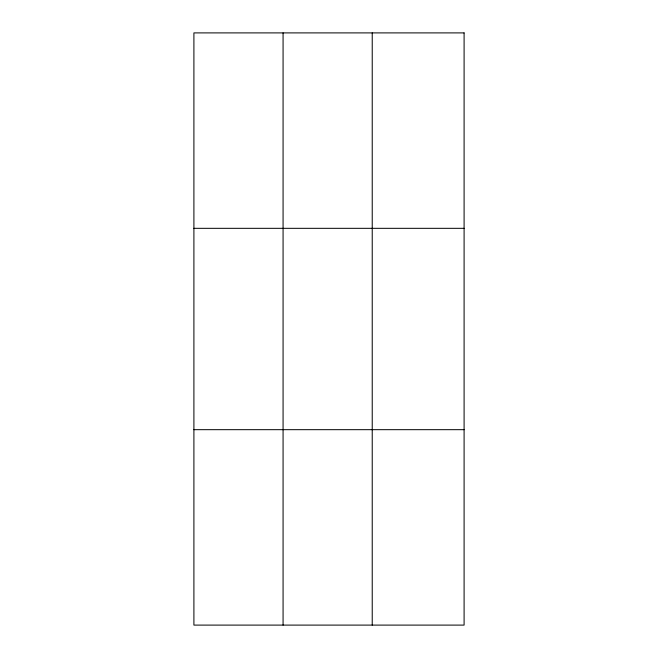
<?xml version="1.0" encoding="UTF-8"?>
<svg xmlns="http://www.w3.org/2000/svg" width="658" height="658" viewBox="0 0 658 658"><rect width="100%" height="100%" fill="white"/><g stroke="black" fill="none" stroke-linecap="round" stroke-linejoin="round"><path stroke-width="0.99" d="M283.072 32.9L283.072 625.1M372.231 32.9L372.231 625.1M193.904 228.326L464.096 228.326M193.904 429.674L464.096 429.674M464.096 32.9L464.096 625.1L193.904 625.1L193.904 32.9L464.096 32.9"/></g></svg>
